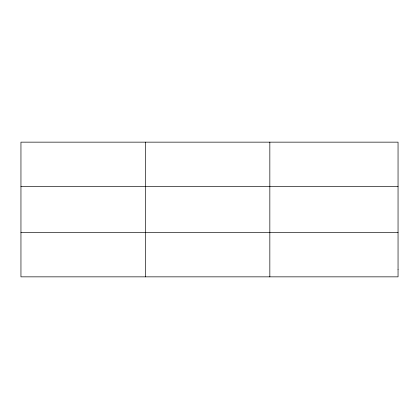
<?xml version="1.0" encoding="UTF-8"?>
<svg xmlns="http://www.w3.org/2000/svg" width="419" height="419" viewBox="0 0 419 419"><rect width="100%" height="100%" fill="white"/><g stroke="black" fill="none" stroke-linecap="round" stroke-linejoin="round"><path stroke-width="0.63" d="M145.393 276.849L145.393 142.151M269.836 276.849L269.836 142.151M20.95 186.602L398.05 186.602M20.95 232.398L398.05 232.398M398.05 269.438L398.05 276.849L20.95 276.849L20.95 142.151L398.05 142.151L398.05 269.438"/></g></svg>
